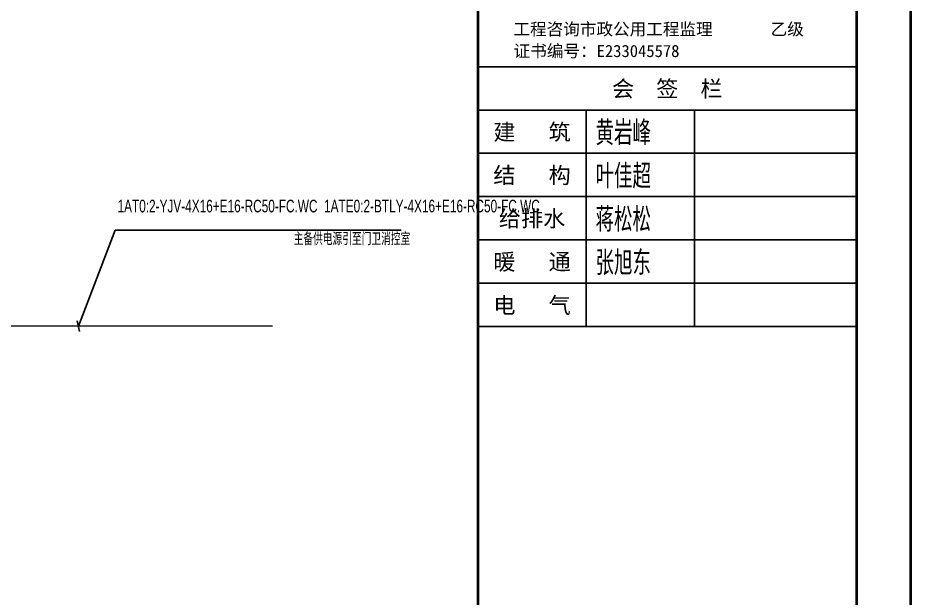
# Model space of a CAD drawing. Extents: x -1396510 to 1250330, y -1892470 to 1623980.
# Drawn here: x -121239 to -96447, y -721950 to -705879 of the extents above; entities that cross this region are included whole.
import ezdxf
from ezdxf.enums import TextEntityAlignment as Align

# ---------------------------------------------------------------- set-up
doc = ezdxf.new("R2010")
doc.units = 0
doc.header["$LTSCALE"] = 1000
doc.header["$MEASUREMENT"] = 0
doc.layers.get('Defpoints').update_dxf_attribs({"color": 210})
for name, color, linetype in [('0-cxFrame', 155, 'Continuous'), ('DIM-照明', 3, 'Continuous'), ('qianming', 155, 'Continuous'), ('WIRE-照明', 1, 'Continuous')]:
    doc.layers.add(name, color=color, linetype=linetype)
doc.layers.add('0-cxText', color=131, linetype='Continuous', lineweight=25)
doc.styles.add('BZHZ', font='bzxw', dxfattribs={"width": 0.8, "bigfont": 'bzhz'})
doc.styles.add('cx_biaoti', font='')
doc.styles.add('cx_tuming', font='simhei.ttf')
doc.styles.add('cx_tuqian1', font='')
doc.styles.add('HZTXT5', font='aa.shx', dxfattribs={"width": 0.7, "bigfont": 'hztxt.shx'})
doc.styles.add('黑体', font='simhei.ttf', dxfattribs={"height": 12})
doc.styles.get('cx_biaoti').set_extended_font_data('SimSun')
doc.styles.get('cx_tuqian1').set_extended_font_data('SimSun')

# ---------------------------------------------------------------- blocks, each defined once
blk = doc.blocks.new('zjcx_lan_huiqian(Dragon)')
for p, q in [((-7000, -800), (0, -800)), ((-5000, -800), (-5000, -4800)), ((-3000, -800), (-3000, -4800)), ((-7000, -1600), (0, -1600)), ((-7000, -2400), (0, -2400)), ((-7000, -3200), (0, -3200)), ((-7000, -4000), (0, -4000))]:
    blk.add_line(p, q)
at = {"const_width": 30}
blk.add_lwpolyline([(-7000, 0), (0, 0)], dxfattribs=at)
blk.add_lwpolyline([(-7000, 0), (0, 0), (0, -4800), (-7000, -4800)], close=True, dxfattribs=at)
at = {"style": 'cx_biaoti'}
for s, p in [('会  签  栏', (-3500, -400)), ('建   筑', (-6000, -1200)), ('结   构', (-6000, -2000)), ('给排水', (-6000, -2800)), ('暖   通', (-6000, -3600)), ('电   气', (-6000, -4400))]:
    blk.add_text(s, height=300, dxfattribs=at).set_placement(p, align=Align.MIDDLE)
blk = doc.blocks.new('T-汇签(Dragon)')
at = {"layer": '0-cxFrame'}
blk.add_blockref('zjcx_lan_huiqian(Dragon)', (0, 0), dxfattribs=at)
at = {"layer": 'qianming', "style": 'BZHZ', "width": 0.8}
for s, p in [('黄岩峰', (-4314, -1200)), ('叶佳超', (-4314, -2000)), ('蒋松松', (-4314, -2800)), ('张旭东', (-4314, -3600))]:
    blk.add_text(s, height=450, dxfattribs=at).set_placement(p, align=Align.MIDDLE)
blk = doc.blocks.new('zjcx_TT(Dragon)')
at = {"layer": '0-cxFrame', "const_width": 30}
blk.add_lwpolyline([(-7000, -10200), (0, -10200), (0, 0), (-7000, 0)], close=True, dxfattribs=at)
at = {"color": 7, "style": 'cx_biaoti'}
for s, p in [('工程咨询市政公用工程监理       乙级', (-6344, -9619)), ('证书编号：E233045578', (-6340, -10022))]:
    blk.add_text(s, height=225, dxfattribs=at).set_placement(p)
blk = doc.blocks.new('zjcx_T0(Dragon)')
at = {"layer": '0-cxFrame', "const_width": 50}
blk.add_lwpolyline([(0, 82100), (-7000, 82100), (-7000, 0), (0, 0)], close=True, dxfattribs=at)
at = {"layer": '0-cxFrame'}
for name, p in [('zjcx_TT(Dragon)', (0, 82100)), ('T-汇签(Dragon)', (0, 71900))]:
    blk.add_blockref(name, p, dxfattribs=at)
blk = doc.blocks.new('TK22.A0+1 L(Dragon)')
at = {"layer": '0-cxFrame', "color": 7, "const_width": 0.5}
blk.add_lwpolyline([(0, 0), (-1485, 0), (-1485, 841), (0, 841)], close=True, dxfattribs=at)
at = {"layer": '0-cxFrame', "const_width": 0.5}
for points in [[(-80, 10), (-1465, 10), (-1465, 831), (-80, 831)], [(-10, 10), (-80, 10), (-80, 831), (-10, 831)]]:
    blk.add_lwpolyline(points, close=True, dxfattribs=at)
at = {"layer": '0-cxFrame', "xscale": 0.01, "yscale": 0.01, "zscale": 0.01}
blk.add_blockref('zjcx_T0(Dragon)', (-10, 10), dxfattribs=at)
at = {"style": '黑体', "flags": 4}
blk.add_attdef('图幅', text='', height=3.3, dxfattribs=at).set_placement((-40, 3), align=Align.RIGHT)
at = {"layer": '0-cxText', "flags": 4}
for tag, height, style, p in [('建设单位', 3.5, 'cx_tuming', (-45, 240)), ('项目名称', 3.5, 'cx_tuming', (-45, 210)), ('子项名称', 3.5, 'cx_tuming', (-45, 180)), ('工程编号', 3.3, 'cx_tuqian1', (-35, 165)), ('图名1', 3.5, 'cx_tuming', (-45, 87)), ('图名2', 3.5, 'cx_tuming', (-45, 79)), ('图名3', 3.5, 'cx_tuming', (-45, 71)), ('出图日期', 3.3, 'cx_tuqian1', (-39, 60)), ('专业', 3.3, 'cx_tuqian1', (-55, 52)), ('图号', 3.3, 'cx_tuqian1', (-55, 44)), ('版次', 3.3, 'cx_tuqian1', (-20, 44))]:
    blk.add_attdef(tag, text='', height=height, dxfattribs=dict(at, style=style)).set_placement(p, align=Align.MIDDLE)
at = {"layer": 'Defpoints', "color": 6, "flags": 4}
for tag, height, style, p in [('tufu', 3.3, '黑体', (-12, 12)), ('dwfname', 4, 'cx_tuqian1', (-80, 3))]:
    blk.add_attdef(tag, text='', height=height, dxfattribs=dict(at, style=style)).set_placement(p, align=Align.RIGHT)

msp = doc.modelspace()

# ---------------------------------------------------------------- linework, layer by layer
at = {"layer": 'DIM-照明'}
for p, q in [((-119560, -714415.8), (-118541.1, -711755.5)), ((-118541.1, -711755.5), (-110611.1, -711755.5)), ((-119528.1, -714562.4), (-119591.9, -714269.2))]:
    msp.add_line(p, q, dxfattribs=at)
at = {"layer": 'WIRE-照明', "linetype": 'Continuous', "const_width": 35}
msp.add_lwpolyline([(-114171, -714415.8), (-268099.9, -714415.8)], dxfattribs=at)

# ---------------------------------------------------------------- block references
at = {"layer": '0-cxFrame', "xscale": 150, "yscale": 150, "zscale": 150}
msp.add_blockref('TK22.A0+1 L(Dragon)', (-96485, -816580), dxfattribs=at)

# ---------------------------------------------------------------- texts
at = {"layer": 'DIM-照明', "color": 7, "style": 'HZTXT5', "width": 0.7}
for s, p in [('1AT0:2-YJV-4X16+E16-RC50-FC.WC  1ATE0:2-BTLY-4X16+E16-RC50-FC.WC', (-118476.3, -711265.5)), ('主备供电源引至门卫消控室', (-113594.3, -712175.5))]:
    msp.add_text(s, height=350, dxfattribs=at).set_placement(p)

doc.saveas('drawing.dxf')
